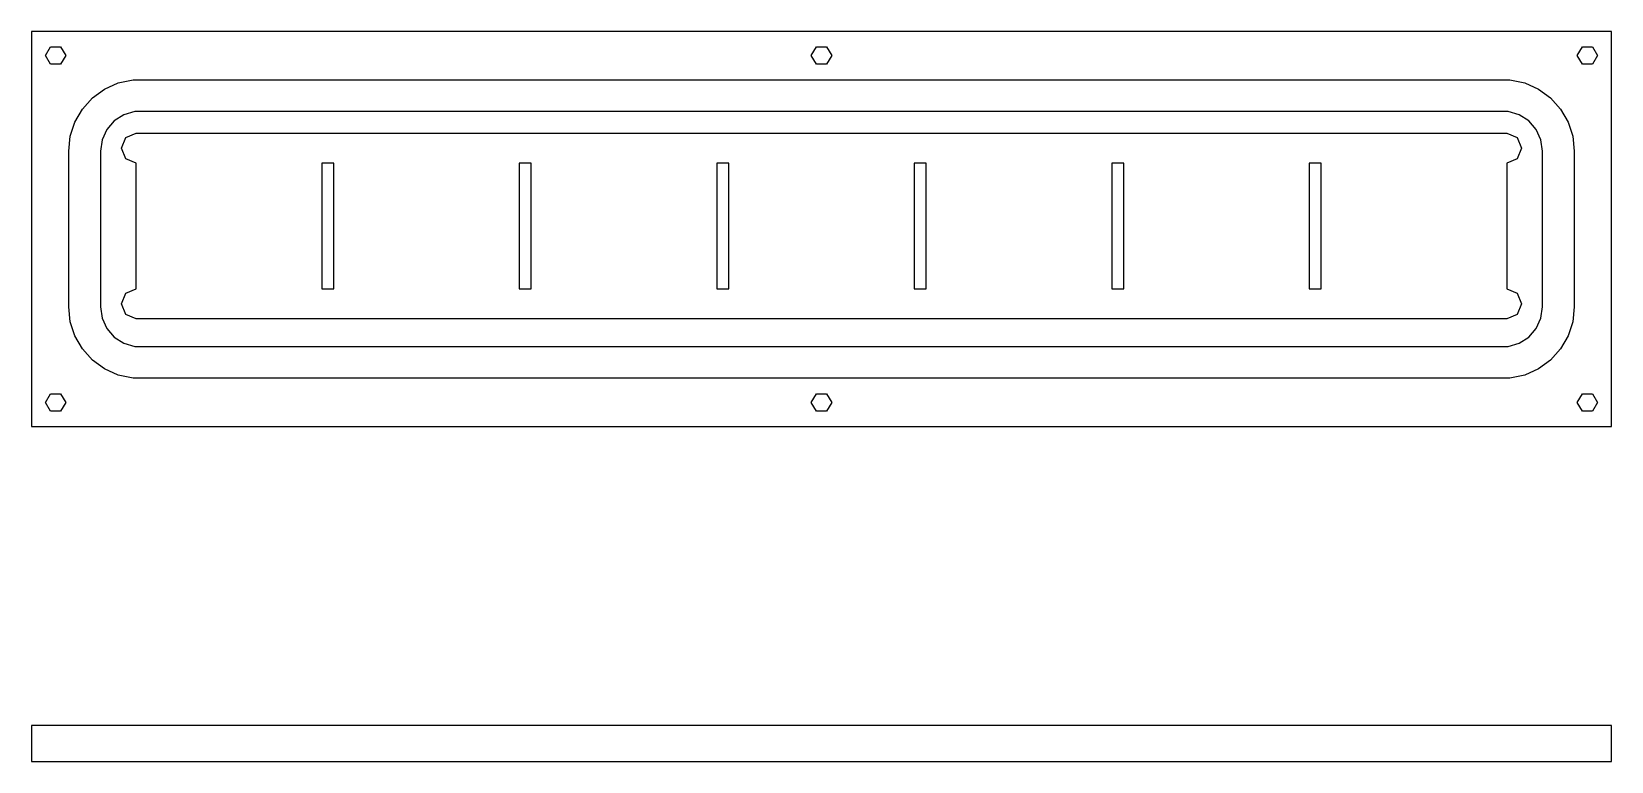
# Model space of a CAD drawing. Header units: metres. Extents: x 0 to 264, y -56 to 66.
import ezdxf

# ---------------------------------------------------------------- set-up
doc = ezdxf.new("R2010")
doc.units = ezdxf.units.M

msp = doc.modelspace()

# ---------------------------------------------------------------- linework, layer by layer
for p, q in [((264, 66), (0, 66)), ((0, 66), (0, 0)), ((264, 0), (264, 66)), ((2.29999, 62), (3.14999, 63.4722)), ((3.14999, 63.4722), (4.84999, 63.4722)), ((4.84999, 63.4722), (5.7, 62)), ((130.3, 62), (131.15, 63.4722)), ((131.15, 63.4722), (132.85, 63.4722)), ((132.85, 63.4722), (133.7, 62)), ((258.3, 62), (259.15, 63.4722)), ((259.15, 63.4722), (260.85, 63.4722)), ((260.85, 63.4722), (261.7, 62)), ((3.14999, 60.5278), (2.29999, 62)), ((5.7, 62), (4.84999, 60.5278)), ((131.15, 60.5278), (130.3, 62)), ((133.7, 62), (132.85, 60.5278)), ((259.15, 60.5278), (258.3, 62)), ((261.7, 62), (260.85, 60.5278)), ((4.84999, 60.5278), (3.14999, 60.5278)), ((132.85, 60.5278), (131.15, 60.5278)), ((260.85, 60.5278), (259.15, 60.5278)), ((10.1704, 54.9177), (12.2, 56.3923)), ((12.2, 56.3923), (14.4918, 57.4127)), ((14.4918, 57.4127), (16.9456, 57.9342)), ((16.9456, 57.9342), (247.054, 57.9342)), ((247.054, 57.9342), (249.508, 57.4127)), ((249.508, 57.4127), (251.8, 56.3923)), ((251.8, 56.3923), (253.83, 54.9177)), ((7.23744, 50.8808), (8.49179, 53.0534)), ((8.49179, 53.0534), (10.1704, 54.9177)), ((253.83, 54.9177), (255.508, 53.0534)), ((255.508, 53.0534), (256.763, 50.8808)), ((6.46222, 48.4949), (7.23744, 50.8808)), ((13.8124, 51.0635), (12.5636, 49.6223)), ((15.4167, 52.0945), (13.8124, 51.0635)), ((17.2465, 52.6318), (15.4167, 52.0945)), ((246.753, 52.6318), (17.2465, 52.6318)), ((248.583, 52.0945), (246.753, 52.6318)), ((250.188, 51.0635), (248.583, 52.0945)), ((251.436, 49.6223), (250.188, 51.0635)), ((256.763, 50.8808), (257.538, 48.4949)), ((6.2, 46), (6.46222, 48.4949)), ((11.7714, 47.8876), (11.5, 46)), ((12.5636, 49.6223), (11.7714, 47.8876)), ((15, 46.5), (15.7322, 48.2678)), ((15.7322, 48.2678), (17.5, 49)), ((17.5, 49), (246.5, 49)), ((246.5, 49), (248.268, 48.2678)), ((248.268, 48.2678), (249, 46.5)), ((252.229, 47.8876), (251.436, 49.6223)), ((252.5, 46), (252.229, 47.8876)), ((257.538, 48.4949), (257.8, 46)), ((6.2, 20), (6.2, 46)), ((11.5, 46), (11.5, 20)), ((15.7322, 44.7322), (15, 46.5)), ((249, 46.5), (248.268, 44.7322)), ((252.5, 20), (252.5, 46)), ((257.8, 46), (257.8, 20)), ((17.5, 44), (15.7322, 44.7322)), ((17.5, 23), (17.5, 44)), ((50.5, 44), (48.5, 44)), ((48.5, 44), (48.5, 23)), ((50.5, 23), (50.5, 44)), ((83.5, 44), (81.5, 44)), ((81.5, 44), (81.5, 23)), ((83.5, 23), (83.5, 44)), ((116.5, 44), (114.5, 44)), ((114.5, 44), (114.5, 23)), ((116.5, 23), (116.5, 44)), ((149.5, 44), (147.5, 44)), ((147.5, 44), (147.5, 23)), ((149.5, 23), (149.5, 44)), ((182.5, 44), (180.5, 44)), ((180.5, 44), (180.5, 23)), ((182.5, 23), (182.5, 44)), ((215.5, 44), (213.5, 44)), ((213.5, 44), (213.5, 23)), ((215.5, 23), (215.5, 44)), ((248.268, 44.7322), (246.5, 44)), ((246.5, 44), (246.5, 23)), ((15, 20.5), (15.7322, 22.2678)), ((15.7322, 22.2678), (17.5, 23)), ((48.5, 23), (50.5, 23)), ((81.5, 23), (83.5, 23)), ((114.5, 23), (116.5, 23)), ((147.5, 23), (149.5, 23)), ((180.5, 23), (182.5, 23)), ((213.5, 23), (215.5, 23)), ((246.5, 23), (248.268, 22.2678)), ((248.268, 22.2678), (249, 20.5)), ((6.46222, 17.5051), (6.2, 20)), ((11.5, 20), (11.7714, 18.1124)), ((15.7322, 18.7322), (15, 20.5)), ((17.5, 18), (15.7322, 18.7322)), ((248.268, 18.7322), (246.5, 18)), ((249, 20.5), (248.268, 18.7322)), ((252.229, 18.1124), (252.5, 20)), ((257.8, 20), (257.538, 17.5051)), ((7.23744, 15.1192), (6.46222, 17.5051)), ((11.7714, 18.1124), (12.5636, 16.3777)), ((12.5636, 16.3777), (13.8124, 14.9365)), ((246.5, 18), (17.5, 18)), ((250.188, 14.9365), (251.436, 16.3777)), ((251.436, 16.3777), (252.229, 18.1124)), ((257.538, 17.5051), (256.763, 15.1192)), ((8.49179, 12.9466), (7.23744, 15.1192)), ((13.8124, 14.9365), (15.4167, 13.9055)), ((15.4167, 13.9055), (17.2465, 13.3682)), ((17.2465, 13.3682), (246.753, 13.3682)), ((246.753, 13.3682), (248.583, 13.9055)), ((248.583, 13.9055), (250.188, 14.9365)), ((256.763, 15.1192), (255.508, 12.9466)), ((10.1704, 11.0823), (8.49179, 12.9466)), ((12.2, 9.60768), (10.1704, 11.0823)), ((253.83, 11.0823), (251.8, 9.60768)), ((255.508, 12.9466), (253.83, 11.0823)), ((14.4918, 8.58731), (12.2, 9.60768)), ((16.9456, 8.06573), (14.4918, 8.58731)), ((247.054, 8.06573), (16.9456, 8.06573)), ((249.508, 8.58731), (247.054, 8.06573)), ((251.8, 9.60768), (249.508, 8.58731)), ((2.29999, 4), (3.14999, 5.47223)), ((3.14999, 5.47223), (4.84999, 5.47223)), ((4.84999, 5.47223), (5.7, 4)), ((130.3, 4), (131.15, 5.47223)), ((131.15, 5.47223), (132.85, 5.47223)), ((132.85, 5.47223), (133.7, 4)), ((258.3, 4), (259.15, 5.47223)), ((259.15, 5.47223), (260.85, 5.47223)), ((260.85, 5.47223), (261.7, 4)), ((3.14999, 2.52776), (2.29999, 4)), ((5.7, 4), (4.84999, 2.52776)), ((131.15, 2.52776), (130.3, 4)), ((133.7, 4), (132.85, 2.52776)), ((259.15, 2.52776), (258.3, 4)), ((261.7, 4), (260.85, 2.52776)), ((0, 0), (264, 0)), ((4.84999, 2.52776), (3.14999, 2.52776)), ((132.85, 2.52776), (131.15, 2.52776)), ((260.85, 2.52776), (259.15, 2.52776)), ((264, -50), (0, -50)), ((0, -50), (0, -56)), ((264, -56), (264, -50)), ((0, -56), (264, -56))]:
    msp.add_line(p, q)

doc.saveas('drawing.dxf')
